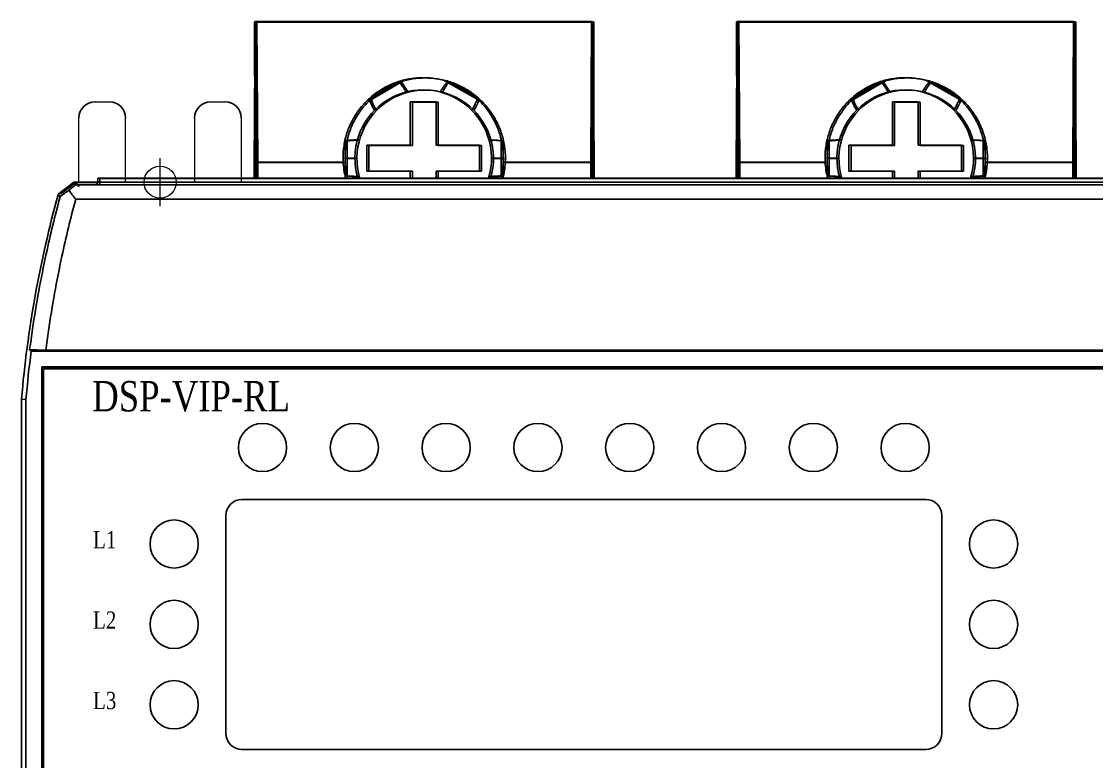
# Model space of a CAD drawing. Header units: millimetres. Extents: x 107 to 2900, y 85 to 3996.
# Drawn here: x 2151 to 2217.9, y 3512.7 to 3558.8 of the extents above; entities that cross this region are included whole.
import ezdxf
from ezdxf.enums import TextEntityAlignment as Align
from ezdxf.lldxf.tags import DXFTag

# ---------------------------------------------------------------- set-up
doc = ezdxf.new("R2010")
doc.units = ezdxf.units.MM
doc.layers.add('2', color=7, linetype='Continuous')
doc.layers.add('40', color=4, linetype='Continuous')
doc.styles.add('SS', font='batang.ttc', dxfattribs={"width": 0.8})
tags = doc.linetypes.add('ACAD_ISO03W100', pattern=[30, 12, -18]).pattern_tags.tags
tags[6:7] = [DXFTag(74, 4), DXFTag(75, 0), DXFTag(340, '0'), DXFTag(46, 1.0), DXFTag(50, 0.0), DXFTag(44, 0.0), DXFTag(45, 0.0)]
tags[4:5] = [DXFTag(74, 4), DXFTag(75, 0), DXFTag(340, '0'), DXFTag(46, 1.0), DXFTag(50, 0.0), DXFTag(44, 0.0), DXFTag(45, 0.0)]

msp = doc.modelspace()

# ---------------------------------------------------------------- linework, layer by layer
at = {"color": 7, "linetype": 'Continuous'}
for p, q in [((2165.532, 3557.452), (2165.533, 3558.73)), ((2165.555, 3558.737), (2165.533, 3558.73)), ((2186.508, 3558.737), (2165.555, 3558.737)), ((2165.608, 3550.005), (2165.555, 3558.737)), ((2165.566, 3558.752), (2184.635, 3558.752)), ((2165.566, 3558.736), (2165.566, 3558.752)), ((2165.652, 3558.737), (2165.652, 3558.752)), ((2165.693, 3558.737), (2184.763, 3558.737)), ((2165.693, 3558.721), (2165.693, 3558.737)), ((2165.779, 3558.721), (2165.779, 3558.737)), ((2167.418, 3558.737), (2167.418, 3558.752)), ((2167.428, 3558.752), (2167.428, 3558.737)), ((2167.437, 3558.737), (2167.437, 3558.752)), ((2167.467, 3558.752), (2167.467, 3558.737)), ((2167.545, 3558.721), (2167.545, 3558.737)), ((2167.556, 3558.737), (2167.556, 3558.721)), ((2167.564, 3558.721), (2167.565, 3558.737)), ((2167.595, 3558.737), (2167.595, 3558.721)), ((2184.596, 3558.752), (2184.596, 3558.737)), ((2184.626, 3558.752), (2184.627, 3558.737)), ((2184.635, 3558.737), (2184.635, 3558.752)), ((2184.646, 3558.752), (2186.498, 3558.752)), ((2184.646, 3558.752), (2184.646, 3558.737)), ((2184.724, 3558.737), (2184.724, 3558.721)), ((2184.754, 3558.737), (2184.754, 3558.721)), ((2184.763, 3558.721), (2184.763, 3558.737)), ((2184.773, 3558.737), (2186.625, 3558.737)), ((2184.773, 3558.737), (2184.773, 3558.721)), ((2186.412, 3558.752), (2186.412, 3558.737)), ((2186.456, 3550.005), (2186.508, 3558.737)), ((2186.498, 3558.736), (2186.498, 3558.752)), ((2186.508, 3558.737), (2186.531, 3558.73)), ((2186.531, 3558.73), (2186.531, 3557.452)), ((2186.539, 3558.737), (2186.539, 3558.721)), ((2186.625, 3558.721), (2186.625, 3558.737)), ((2195.532, 3557.452), (2195.533, 3558.73)), ((2195.555, 3558.737), (2195.533, 3558.73)), ((2216.508, 3558.737), (2195.555, 3558.737)), ((2195.608, 3550.005), (2195.555, 3558.737)), ((2195.566, 3558.752), (2214.635, 3558.752)), ((2195.566, 3558.736), (2195.566, 3558.752)), ((2195.652, 3558.737), (2195.652, 3558.752)), ((2195.693, 3558.737), (2214.763, 3558.737)), ((2195.693, 3558.721), (2195.693, 3558.737)), ((2195.779, 3558.721), (2195.779, 3558.737)), ((2197.418, 3558.737), (2197.418, 3558.752)), ((2197.428, 3558.752), (2197.428, 3558.737)), ((2197.437, 3558.737), (2197.437, 3558.752)), ((2197.467, 3558.752), (2197.467, 3558.737)), ((2197.545, 3558.721), (2197.545, 3558.737)), ((2197.556, 3558.737), (2197.556, 3558.721)), ((2197.564, 3558.721), (2197.565, 3558.737)), ((2197.595, 3558.737), (2197.595, 3558.721)), ((2214.596, 3558.752), (2214.596, 3558.737)), ((2214.626, 3558.752), (2214.627, 3558.737)), ((2214.635, 3558.737), (2214.635, 3558.752)), ((2214.646, 3558.752), (2216.498, 3558.752)), ((2214.646, 3558.752), (2214.646, 3558.737)), ((2214.724, 3558.737), (2214.724, 3558.721)), ((2214.754, 3558.737), (2214.754, 3558.721)), ((2214.763, 3558.721), (2214.763, 3558.737)), ((2214.773, 3558.737), (2214.773, 3558.721)), ((2214.773, 3558.737), (2216.625, 3558.737)), ((2216.412, 3558.752), (2216.412, 3558.737)), ((2216.456, 3550.005), (2216.508, 3558.737)), ((2216.498, 3558.736), (2216.498, 3558.752)), ((2216.508, 3558.737), (2216.531, 3558.73)), ((2216.531, 3558.73), (2216.531, 3557.452)), ((2216.539, 3558.737), (2216.539, 3558.721)), ((2216.625, 3558.721), (2216.625, 3558.737)), ((2165.683, 3558.721), (2165.66, 3558.714)), ((2165.66, 3557.437), (2165.66, 3558.714)), ((2186.636, 3558.721), (2165.683, 3558.721)), ((2165.735, 3549.99), (2165.683, 3558.721)), ((2186.583, 3549.99), (2186.636, 3558.721)), ((2186.636, 3558.721), (2186.658, 3558.714)), ((2186.658, 3558.714), (2186.659, 3557.437)), ((2195.683, 3558.721), (2195.66, 3558.714)), ((2195.66, 3557.437), (2195.66, 3558.714)), ((2216.636, 3558.721), (2195.683, 3558.721)), ((2195.735, 3549.99), (2195.683, 3558.721)), ((2216.583, 3549.99), (2216.636, 3558.721)), ((2216.636, 3558.721), (2216.658, 3558.714)), ((2216.658, 3558.714), (2216.659, 3557.437)), ((2165.532, 3557.452), (2165.583, 3549.002)), ((2165.66, 3557.437), (2165.71, 3548.987)), ((2186.531, 3557.452), (2186.481, 3549.002)), ((2186.659, 3557.437), (2186.608, 3548.987)), ((2195.532, 3557.452), (2195.583, 3549.002)), ((2195.66, 3557.437), (2195.71, 3548.987)), ((2216.531, 3557.452), (2216.481, 3549.002)), ((2216.659, 3557.437), (2216.608, 3548.987)), ((2165.532, 3553.708), (2165.544, 3555.522)), ((2165.659, 3553.692), (2165.671, 3555.506)), ((2186.532, 3553.708), (2186.52, 3555.522)), ((2186.659, 3553.692), (2186.647, 3555.506)), ((2195.532, 3553.708), (2195.544, 3555.522)), ((2195.659, 3553.692), (2195.671, 3555.506)), ((2216.532, 3553.708), (2216.52, 3555.522)), ((2216.659, 3553.692), (2216.647, 3555.506)), ((2174.532, 3554.986), (2172.682, 3553.918)), ((2174.659, 3554.971), (2172.809, 3553.903)), ((2179.382, 3553.918), (2177.532, 3554.986)), ((2179.509, 3553.903), (2177.659, 3554.971)), ((2204.532, 3554.986), (2202.682, 3553.918)), ((2204.659, 3554.971), (2202.809, 3553.903)), ((2209.382, 3553.918), (2207.532, 3554.986)), ((2209.509, 3553.903), (2207.659, 3554.971)), ((2165.519, 3549.002), (2165.532, 3553.708)), ((2165.647, 3548.987), (2165.659, 3553.692)), ((2176.832, 3553.752), (2175.232, 3553.752)), ((2175.232, 3553.752), (2175.232, 3551.052)), ((2175.359, 3553.737), (2175.359, 3551.037)), ((2176.959, 3553.737), (2175.359, 3553.737)), ((2176.832, 3551.052), (2176.832, 3553.752)), ((2176.959, 3551.037), (2176.959, 3553.737)), ((2186.544, 3549.002), (2186.532, 3553.708)), ((2186.672, 3548.987), (2186.659, 3553.692)), ((2195.519, 3549.002), (2195.532, 3553.708)), ((2195.647, 3548.987), (2195.659, 3553.692)), ((2206.832, 3553.752), (2205.232, 3553.752)), ((2205.232, 3553.752), (2205.232, 3551.052)), ((2206.959, 3553.737), (2205.359, 3553.737)), ((2205.359, 3553.737), (2205.359, 3551.037)), ((2206.832, 3551.052), (2206.832, 3553.752)), ((2206.959, 3551.037), (2206.959, 3553.737)), ((2216.544, 3549.002), (2216.532, 3553.708)), ((2216.672, 3548.987), (2216.659, 3553.692)), ((2171.182, 3551.32), (2171.182, 3549.184)), ((2171.309, 3551.305), (2171.309, 3549.169)), ((2175.232, 3551.052), (2172.532, 3551.052)), ((2172.532, 3551.052), (2172.532, 3549.452)), ((2175.359, 3551.037), (2172.659, 3551.037)), ((2172.659, 3551.037), (2172.659, 3549.437)), ((2179.532, 3551.052), (2176.832, 3551.052)), ((2179.659, 3551.037), (2176.959, 3551.037)), ((2179.532, 3549.452), (2179.532, 3551.052)), ((2179.659, 3549.437), (2179.659, 3551.037)), ((2180.882, 3549.184), (2180.882, 3551.32)), ((2181.009, 3549.169), (2181.009, 3551.305)), ((2201.182, 3551.32), (2201.182, 3549.184)), ((2201.309, 3551.305), (2201.309, 3549.169)), ((2202.532, 3551.052), (2202.532, 3549.452)), ((2205.232, 3551.052), (2202.532, 3551.052)), ((2205.359, 3551.037), (2202.659, 3551.037)), ((2202.659, 3551.037), (2202.659, 3549.437)), ((2209.532, 3551.052), (2206.832, 3551.052)), ((2209.659, 3551.037), (2206.959, 3551.037)), ((2209.532, 3549.452), (2209.532, 3551.052)), ((2209.659, 3549.437), (2209.659, 3551.037)), ((2210.882, 3549.184), (2210.882, 3551.32)), ((2211.009, 3549.169), (2211.009, 3551.305)), ((2171.782, 3550.252), (2171.182, 3550.252)), ((2171.909, 3550.237), (2171.309, 3550.237)), ((2180.282, 3550.252), (2180.882, 3550.252)), ((2180.409, 3550.237), (2181.009, 3550.237)), ((2201.782, 3550.252), (2201.182, 3550.252)), ((2201.909, 3550.237), (2201.309, 3550.237)), ((2210.282, 3550.252), (2210.882, 3550.252)), ((2210.409, 3550.237), (2211.009, 3550.237)), ((2171.05, 3550.005), (2165.608, 3550.005)), ((2165.608, 3550.005), (2165.608, 3549.002)), ((2165.735, 3549.99), (2165.735, 3548.987)), ((2171.177, 3549.99), (2165.735, 3549.99)), ((2172.532, 3549.452), (2175.232, 3549.452)), ((2172.659, 3549.437), (2175.359, 3549.437)), ((2175.232, 3549.452), (2175.232, 3549.002)), ((2175.359, 3549.437), (2175.359, 3548.987)), ((2176.832, 3549.002), (2176.832, 3549.452)), ((2176.832, 3549.452), (2179.532, 3549.452)), ((2176.959, 3549.437), (2179.659, 3549.437)), ((2176.959, 3548.987), (2176.959, 3549.437)), ((2186.456, 3550.005), (2181.014, 3550.005)), ((2186.583, 3549.99), (2181.141, 3549.99)), ((2186.456, 3550.005), (2186.456, 3549.002)), ((2186.583, 3549.99), (2186.583, 3548.987)), ((2201.05, 3550.005), (2195.608, 3550.005)), ((2195.608, 3550.005), (2195.608, 3549.002)), ((2201.177, 3549.99), (2195.735, 3549.99)), ((2195.735, 3549.99), (2195.735, 3548.987)), ((2202.532, 3549.452), (2205.232, 3549.452)), ((2202.659, 3549.437), (2205.359, 3549.437)), ((2205.232, 3549.452), (2205.232, 3549.002)), ((2205.359, 3549.437), (2205.359, 3548.987)), ((2206.832, 3549.452), (2209.532, 3549.452)), ((2206.832, 3549.002), (2206.832, 3549.452)), ((2206.959, 3548.987), (2206.959, 3549.437)), ((2206.959, 3549.437), (2209.659, 3549.437)), ((2216.456, 3550.005), (2211.014, 3550.005)), ((2216.583, 3549.99), (2211.141, 3549.99)), ((2216.456, 3550.005), (2216.456, 3549.002)), ((2216.583, 3549.99), (2216.583, 3548.987)), ((2153.324, 3548.02), (2154.288, 3548.752)), ((2153.452, 3548.004), (2154.415, 3548.737)), ((2154.288, 3548.752), (2257.776, 3548.752)), ((2154.415, 3548.737), (2155.909, 3548.737)), ((2155.71, 3548.737), (2155.784, 3548.578)), ((2155.782, 3549.002), (2256.282, 3549.002)), ((2155.782, 3548.752), (2155.782, 3549.002)), ((2155.909, 3548.987), (2256.409, 3548.987)), ((2155.909, 3548.578), (2155.909, 3548.987)), ((2257.658, 3548.597), (2154.406, 3548.597)), ((2257.658, 3547.694), (2154.406, 3547.694)), ((2151.634, 3538.252), (2151.539, 3538.331)), ((2151.634, 3538.252), (2260.43, 3538.252)), ((2152.54, 3538.305), (2259.523, 3538.305)), ((2259.768, 3537.268), (2152.296, 3537.268)), ((2152.296, 3537.268), (2152.296, 3505.237)), ((2259.752, 3537.252), (2152.311, 3537.252)), ((2152.311, 3537.252), (2152.311, 3505.252)), ((2259.652, 3537.152), (2152.411, 3537.152)), ((2152.411, 3537.152), (2152.411, 3505.352)), ((2151.032, 3507.252), (2151.032, 3535.252)), ((2151.032, 3535.252), (2151.311, 3535.24)), ((2151.311, 3507.264), (2151.311, 3535.24)), ((2207.309, 3529.03), (2164.755, 3529.03)), ((2163.755, 3528.03), (2163.755, 3514.475)), ((2208.309, 3514.475), (2208.309, 3528.03)), ((2164.755, 3513.475), (2207.309, 3513.475))]:
    msp.add_line(p, q, dxfattribs=at)
for centre in [(2166.032, 3532.252), (2171.746, 3532.252), (2177.46, 3532.252), (2183.174, 3532.252), (2188.888, 3532.252), (2194.602, 3532.252), (2200.316, 3532.252), (2206.032, 3532.252), (2160.532, 3526.252), (2211.532, 3526.252), (2160.532, 3521.252), (2211.532, 3521.252), (2160.532, 3516.252), (2211.532, 3516.252)]:
    msp.add_circle(centre, 1.5, dxfattribs=at)
for centre, radius, start, end in [((2176.032, 3552.388), 3, 117.0921, 120), ((2176.159, 3552.372), 3, 117.0921, 120), ((2176.032, 3552.388), 3, 60, 62.90654), ((2176.159, 3552.372), 3, 60, 62.90654), ((2206.032, 3552.388), 3, 117.0921, 120), ((2206.159, 3552.372), 3, 117.0921, 120), ((2206.032, 3552.388), 3, 60, 62.90654), ((2206.159, 3552.372), 3, 60, 62.90654), ((2176.032, 3550.252), 4.25, 342.85574, 197.14426), ((2176.159, 3550.237), 4.25, 342.85574, 197.14426), ((2206.032, 3550.252), 4.25, 342.85574, 197.14426), ((2206.159, 3550.237), 4.25, 342.85574, 197.14426), ((2155.609, 3552.759), 1, 90, 180), ((2156.509, 3552.759), 1, 0, 90), ((2162.809, 3552.759), 1, 90, 180), ((2163.709, 3552.759), 1, 0, 90), ((2174.182, 3551.32), 3, 120, 122.88139), ((2174.309, 3551.305), 3, 120, 122.88139), ((2177.882, 3551.32), 3, 57.11814, 60), ((2178.009, 3551.305), 3, 57.11814, 60), ((2204.182, 3551.32), 3, 120, 122.88139), ((2204.309, 3551.305), 3, 120, 122.88139), ((2207.882, 3551.32), 3, 57.11814, 60), ((2208.009, 3551.305), 3, 57.11814, 60), ((2174.182, 3551.32), 3, 178.7008, 180), ((2174.309, 3551.305), 3, 178.7008, 180), ((2177.882, 3551.32), 3, 0, 1.29858), ((2178.009, 3551.305), 3, 0, 1.29858), ((2204.182, 3551.32), 3, 178.7008, 180), ((2204.309, 3551.305), 3, 178.7008, 180), ((2207.882, 3551.32), 3, 0, 1.29858), ((2208.009, 3551.305), 3, 0, 1.29858), ((2176.032, 3550.252), 4.988, 182.83836, 194.55095), ((2176.159, 3550.237), 4.988, 182.83836, 194.55095), ((2176.032, 3550.252), 4.988, 345.44905, 357.16164), ((2176.159, 3550.237), 4.988, 345.44905, 357.16164), ((2206.032, 3550.252), 4.988, 182.83836, 194.55095), ((2206.159, 3550.237), 4.988, 182.83836, 194.55095), ((2206.032, 3550.252), 4.988, 345.44905, 357.16164), ((2206.159, 3550.237), 4.988, 345.44905, 357.16164), ((2174.182, 3549.184), 3, 180, 181.49895), ((2174.309, 3549.169), 3, 180, 181.49895), ((2177.882, 3549.184), 3, 358.50045, 0), ((2178.009, 3549.169), 3, 358.50045, 0), ((2204.182, 3549.184), 3, 180, 181.49895), ((2204.309, 3549.169), 3, 180, 181.49895), ((2207.882, 3549.184), 3, 358.50045, 0), ((2208.009, 3549.169), 3, 358.50045, 0), ((2220.78, 3529.317), 70, 164.50361, 175.13646), ((2220.78, 3529.317), 69.721, 172.63721, 175.12672), ((2164.755, 3528.03), 1, 90, 180), ((2207.309, 3528.03), 1, 0, 90), ((2164.755, 3514.475), 1, 180, 270), ((2207.309, 3514.475), 1, 270, 0)]:
    msp.add_arc(centre, radius, start, end, dxfattribs=at)
for points, knots in [([(2176.032, 3555.256), (2175.771, 3555.256), (2175.247, 3555.215), (2174.48, 3555.031), (2173.746, 3554.726), (2173.065, 3554.305), (2172.454, 3553.776), (2171.931, 3553.148), (2171.514, 3552.437), (2171.217, 3551.661), (2171.052, 3550.842), (2171.035, 3550.283), (2171.05, 3550.005)], [0, 0, 0, 0, 0.782456, 1.568205, 2.358543, 3.155402, 3.960285, 4.773678, 5.59516, 6.422966, 7.255029, 8.090033, 8.090033, 8.090033, 8.090033]), ([(2176.159, 3555.241), (2175.898, 3555.241), (2175.375, 3555.199), (2174.607, 3555.015), (2173.874, 3554.71), (2173.192, 3554.289), (2172.581, 3553.76), (2172.058, 3553.132), (2171.641, 3552.421), (2171.345, 3551.645), (2171.18, 3550.826), (2171.162, 3550.267), (2171.177, 3549.99)], [0, 0, 0, 0, 0.782456, 1.568205, 2.358543, 3.155402, 3.960285, 4.773678, 5.59516, 6.422966, 7.255029, 8.090033, 8.090033, 8.090033, 8.090033]), ([(2174.968, 3554.367), (2174.926, 3554.437), (2174.846, 3554.568), (2174.735, 3554.737), (2174.641, 3554.877), (2174.585, 3554.94), (2174.543, 3554.993), (2174.532, 3554.986)], [0, 0, 0, 0, 0.2450141, 0.4560949, 0.6187436, 0.7220894, 0.7614113, 0.7614113, 0.7614113, 0.7614113]), ([(2175.095, 3554.351), (2175.053, 3554.421), (2174.973, 3554.552), (2174.863, 3554.721), (2174.769, 3554.861), (2174.713, 3554.924), (2174.67, 3554.977), (2174.659, 3554.971)], [0, 0, 0, 0, 0.2450141, 0.4560949, 0.6187436, 0.7220894, 0.7614113, 0.7614113, 0.7614113, 0.7614113]), ([(2181.014, 3550.005), (2181.029, 3550.283), (2181.011, 3550.842), (2180.846, 3551.661), (2180.55, 3552.437), (2180.133, 3553.148), (2179.61, 3553.776), (2178.999, 3554.305), (2178.317, 3554.726), (2177.584, 3555.031), (2176.816, 3555.215), (2176.293, 3555.256), (2176.032, 3555.256)], [0, 0, 0, 0, 0.835004, 1.667068, 2.494873, 3.316355, 4.129748, 4.934632, 5.731491, 6.521829, 7.307578, 8.090033, 8.090033, 8.090033, 8.090033]), ([(2181.141, 3549.99), (2181.156, 3550.267), (2181.139, 3550.826), (2180.974, 3551.645), (2180.677, 3552.421), (2180.26, 3553.132), (2179.737, 3553.76), (2179.126, 3554.289), (2178.445, 3554.71), (2177.711, 3555.015), (2176.944, 3555.199), (2176.42, 3555.241), (2176.159, 3555.241)], [0, 0, 0, 0, 0.835004, 1.667068, 2.494873, 3.316355, 4.129748, 4.934632, 5.731491, 6.521829, 7.307578, 8.090033, 8.090033, 8.090033, 8.090033]), ([(2177.096, 3554.367), (2177.138, 3554.437), (2177.218, 3554.568), (2177.328, 3554.737), (2177.422, 3554.877), (2177.478, 3554.94), (2177.52, 3554.993), (2177.532, 3554.986)], [0, 0, 0, 0, 0.2450028, 0.4560784, 0.6187295, 0.7220858, 0.7614231, 0.7614231, 0.7614231, 0.7614231]), ([(2177.223, 3554.351), (2177.265, 3554.421), (2177.345, 3554.552), (2177.455, 3554.721), (2177.55, 3554.861), (2177.606, 3554.924), (2177.648, 3554.977), (2177.659, 3554.971)], [0, 0, 0, 0, 0.2450028, 0.4560784, 0.6187295, 0.7220858, 0.7614231, 0.7614231, 0.7614231, 0.7614231]), ([(2206.032, 3555.256), (2205.771, 3555.256), (2205.247, 3555.215), (2204.48, 3555.031), (2203.746, 3554.726), (2203.065, 3554.305), (2202.454, 3553.776), (2201.931, 3553.148), (2201.514, 3552.437), (2201.217, 3551.661), (2201.052, 3550.842), (2201.035, 3550.283), (2201.05, 3550.005)], [0, 0, 0, 0, 0.782456, 1.568205, 2.358543, 3.155402, 3.960285, 4.773678, 5.59516, 6.422966, 7.255029, 8.090033, 8.090033, 8.090033, 8.090033]), ([(2206.159, 3555.241), (2205.898, 3555.241), (2205.375, 3555.199), (2204.607, 3555.015), (2203.874, 3554.71), (2203.192, 3554.289), (2202.581, 3553.76), (2202.058, 3553.132), (2201.641, 3552.421), (2201.345, 3551.645), (2201.18, 3550.826), (2201.162, 3550.267), (2201.177, 3549.99)], [0, 0, 0, 0, 0.782456, 1.568205, 2.358543, 3.155402, 3.960285, 4.773678, 5.59516, 6.422966, 7.255029, 8.090033, 8.090033, 8.090033, 8.090033]), ([(2204.968, 3554.367), (2204.926, 3554.437), (2204.846, 3554.568), (2204.735, 3554.737), (2204.641, 3554.877), (2204.585, 3554.94), (2204.543, 3554.993), (2204.532, 3554.986)], [0, 0, 0, 0, 0.2450141, 0.4560949, 0.6187436, 0.7220894, 0.7614113, 0.7614113, 0.7614113, 0.7614113]), ([(2205.095, 3554.351), (2205.053, 3554.421), (2204.973, 3554.552), (2204.863, 3554.721), (2204.769, 3554.861), (2204.713, 3554.924), (2204.67, 3554.977), (2204.659, 3554.971)], [0, 0, 0, 0, 0.2450141, 0.4560949, 0.6187436, 0.7220894, 0.7614113, 0.7614113, 0.7614113, 0.7614113]), ([(2211.014, 3550.005), (2211.029, 3550.283), (2211.011, 3550.842), (2210.846, 3551.661), (2210.55, 3552.437), (2210.133, 3553.148), (2209.61, 3553.776), (2208.999, 3554.305), (2208.317, 3554.726), (2207.584, 3555.031), (2206.816, 3555.215), (2206.293, 3555.256), (2206.032, 3555.256)], [0, 0, 0, 0, 0.835004, 1.667068, 2.494873, 3.316355, 4.129748, 4.934632, 5.731491, 6.521829, 7.307578, 8.090033, 8.090033, 8.090033, 8.090033]), ([(2211.141, 3549.99), (2211.156, 3550.267), (2211.139, 3550.826), (2210.974, 3551.645), (2210.677, 3552.421), (2210.26, 3553.132), (2209.737, 3553.76), (2209.126, 3554.289), (2208.445, 3554.71), (2207.711, 3555.015), (2206.944, 3555.199), (2206.42, 3555.241), (2206.159, 3555.241)], [0, 0, 0, 0, 0.835004, 1.667068, 2.494873, 3.316355, 4.129748, 4.934632, 5.731491, 6.521829, 7.307578, 8.090033, 8.090033, 8.090033, 8.090033]), ([(2207.096, 3554.367), (2207.138, 3554.437), (2207.218, 3554.568), (2207.328, 3554.737), (2207.422, 3554.877), (2207.478, 3554.94), (2207.52, 3554.993), (2207.532, 3554.986)], [0, 0, 0, 0, 0.2450028, 0.4560784, 0.6187295, 0.7220858, 0.7614231, 0.7614231, 0.7614231, 0.7614231]), ([(2207.223, 3554.351), (2207.265, 3554.421), (2207.345, 3554.552), (2207.455, 3554.721), (2207.55, 3554.861), (2207.606, 3554.924), (2207.648, 3554.977), (2207.659, 3554.971)], [0, 0, 0, 0, 0.2450028, 0.4560784, 0.6187295, 0.7220858, 0.7614231, 0.7614231, 0.7614231, 0.7614231]), ([(2173, 3553.231), (2172.961, 3553.302), (2172.888, 3553.437), (2172.796, 3553.617), (2172.722, 3553.769), (2172.696, 3553.849), (2172.671, 3553.912), (2172.682, 3553.918)], [0, 0, 0, 0, 0.2450027, 0.4560782, 0.6187292, 0.7220854, 0.7614223, 0.7614223, 0.7614223, 0.7614223]), ([(2173.128, 3553.215), (2173.088, 3553.287), (2173.015, 3553.421), (2172.923, 3553.602), (2172.849, 3553.753), (2172.823, 3553.833), (2172.798, 3553.896), (2172.809, 3553.903)], [0, 0, 0, 0, 0.2450027, 0.4560782, 0.6187292, 0.7220854, 0.7614223, 0.7614223, 0.7614223, 0.7614223]), ([(2179.063, 3553.231), (2179.103, 3553.302), (2179.176, 3553.437), (2179.268, 3553.617), (2179.342, 3553.769), (2179.368, 3553.849), (2179.393, 3553.912), (2179.382, 3553.918)], [0, 0, 0, 0, 0.245014, 0.4560947, 0.6187433, 0.722089, 0.7614107, 0.7614107, 0.7614107, 0.7614107]), ([(2179.191, 3553.215), (2179.23, 3553.287), (2179.303, 3553.421), (2179.395, 3553.602), (2179.469, 3553.753), (2179.495, 3553.833), (2179.52, 3553.896), (2179.509, 3553.903)], [0, 0, 0, 0, 0.245014, 0.4560947, 0.6187433, 0.722089, 0.7614107, 0.7614107, 0.7614107, 0.7614107]), ([(2203, 3553.231), (2202.961, 3553.302), (2202.888, 3553.437), (2202.796, 3553.617), (2202.722, 3553.769), (2202.696, 3553.849), (2202.671, 3553.912), (2202.682, 3553.918)], [0, 0, 0, 0, 0.2450027, 0.4560782, 0.6187292, 0.7220854, 0.7614223, 0.7614223, 0.7614223, 0.7614223]), ([(2203.128, 3553.215), (2203.088, 3553.287), (2203.015, 3553.421), (2202.923, 3553.602), (2202.849, 3553.753), (2202.823, 3553.833), (2202.798, 3553.896), (2202.809, 3553.903)], [0, 0, 0, 0, 0.2450027, 0.4560782, 0.6187292, 0.7220854, 0.7614223, 0.7614223, 0.7614223, 0.7614223]), ([(2209.063, 3553.231), (2209.103, 3553.302), (2209.176, 3553.437), (2209.268, 3553.617), (2209.342, 3553.769), (2209.368, 3553.849), (2209.393, 3553.912), (2209.382, 3553.918)], [0, 0, 0, 0, 0.245014, 0.4560947, 0.6187433, 0.722089, 0.7614107, 0.7614107, 0.7614107, 0.7614107]), ([(2209.191, 3553.215), (2209.23, 3553.287), (2209.303, 3553.421), (2209.395, 3553.602), (2209.469, 3553.753), (2209.495, 3553.833), (2209.52, 3553.896), (2209.509, 3553.903)], [0, 0, 0, 0, 0.245014, 0.4560947, 0.6187433, 0.722089, 0.7614107, 0.7614107, 0.7614107, 0.7614107]), ([(2171.936, 3551.388), (2171.855, 3551.387), (2171.702, 3551.383), (2171.5, 3551.372), (2171.331, 3551.36), (2171.249, 3551.343), (2171.182, 3551.333), (2171.182, 3551.32)], [0, 0, 0, 0, 0.2450115, 0.4560913, 0.618741, 0.72209, 0.7614164, 0.7614164, 0.7614164, 0.7614164]), ([(2172.064, 3551.373), (2171.982, 3551.371), (2171.829, 3551.367), (2171.627, 3551.356), (2171.459, 3551.345), (2171.376, 3551.327), (2171.309, 3551.318), (2171.309, 3551.305)], [0, 0, 0, 0, 0.2450115, 0.4560913, 0.618741, 0.72209, 0.7614164, 0.7614164, 0.7614164, 0.7614164]), ([(2180.127, 3551.388), (2180.209, 3551.387), (2180.362, 3551.383), (2180.564, 3551.372), (2180.732, 3551.36), (2180.815, 3551.343), (2180.882, 3551.333), (2180.882, 3551.32)], [0, 0, 0, 0, 0.2450029, 0.4560786, 0.6187298, 0.7220862, 0.7614235, 0.7614235, 0.7614235, 0.7614235]), ([(2180.254, 3551.373), (2180.336, 3551.371), (2180.489, 3551.367), (2180.691, 3551.356), (2180.86, 3551.345), (2180.942, 3551.327), (2181.009, 3551.318), (2181.009, 3551.305)], [0, 0, 0, 0, 0.2450029, 0.4560786, 0.6187298, 0.7220862, 0.7614235, 0.7614235, 0.7614235, 0.7614235]), ([(2201.936, 3551.388), (2201.855, 3551.387), (2201.702, 3551.383), (2201.5, 3551.372), (2201.331, 3551.36), (2201.249, 3551.343), (2201.182, 3551.333), (2201.182, 3551.32)], [0, 0, 0, 0, 0.2450115, 0.4560913, 0.618741, 0.72209, 0.7614164, 0.7614164, 0.7614164, 0.7614164]), ([(2202.064, 3551.373), (2201.982, 3551.371), (2201.829, 3551.367), (2201.627, 3551.356), (2201.459, 3551.345), (2201.376, 3551.327), (2201.309, 3551.318), (2201.309, 3551.305)], [0, 0, 0, 0, 0.2450115, 0.4560913, 0.618741, 0.72209, 0.7614164, 0.7614164, 0.7614164, 0.7614164]), ([(2210.127, 3551.388), (2210.209, 3551.387), (2210.362, 3551.383), (2210.564, 3551.372), (2210.732, 3551.36), (2210.815, 3551.343), (2210.882, 3551.333), (2210.882, 3551.32)], [0, 0, 0, 0, 0.2450029, 0.4560786, 0.6187298, 0.7220862, 0.7614235, 0.7614235, 0.7614235, 0.7614235]), ([(2210.254, 3551.373), (2210.336, 3551.371), (2210.489, 3551.367), (2210.691, 3551.356), (2210.86, 3551.345), (2210.942, 3551.327), (2211.009, 3551.318), (2211.009, 3551.305)], [0, 0, 0, 0, 0.2450029, 0.4560786, 0.6187298, 0.7220862, 0.7614235, 0.7614235, 0.7614235, 0.7614235]), ([(2154.406, 3548.597), (2154.393, 3548.614), (2154.366, 3548.649), (2154.327, 3548.7), (2154.301, 3548.735), (2154.288, 3548.752)], [0, 0, 0, 0, 0.0650844, 0.1301307, 0.1951387, 0.1951387, 0.1951387, 0.1951387]), ([(2154.415, 3548.737), (2154.437, 3548.708), (2154.481, 3548.65), (2154.548, 3548.563), (2154.592, 3548.504), (2154.614, 3548.475)], [0, 0, 0, 0, 0.1093132, 0.2187132, 0.3282, 0.3282, 0.3282, 0.3282]), ([(2171.937, 3549.116), (2171.855, 3549.118), (2171.702, 3549.122), (2171.5, 3549.133), (2171.331, 3549.144), (2171.249, 3549.161), (2171.182, 3549.171), (2171.182, 3549.184)], [0, 0, 0, 0, 0.2450029, 0.4560786, 0.6187298, 0.7220862, 0.7614235, 0.7614235, 0.7614235, 0.7614235]), ([(2172.064, 3549.1), (2171.982, 3549.102), (2171.829, 3549.106), (2171.627, 3549.117), (2171.459, 3549.129), (2171.376, 3549.146), (2171.309, 3549.155), (2171.309, 3549.169)], [0, 0, 0, 0, 0.2450029, 0.4560786, 0.6187298, 0.7220862, 0.7614235, 0.7614235, 0.7614235, 0.7614235]), ([(2180.127, 3549.116), (2180.209, 3549.118), (2180.362, 3549.122), (2180.564, 3549.133), (2180.732, 3549.144), (2180.815, 3549.161), (2180.882, 3549.171), (2180.882, 3549.184)], [0, 0, 0, 0, 0.2450115, 0.4560913, 0.618741, 0.72209, 0.7614164, 0.7614164, 0.7614164, 0.7614164]), ([(2180.255, 3549.1), (2180.336, 3549.102), (2180.489, 3549.106), (2180.691, 3549.117), (2180.86, 3549.129), (2180.942, 3549.146), (2181.009, 3549.155), (2181.009, 3549.169)], [0, 0, 0, 0, 0.2450115, 0.4560913, 0.618741, 0.72209, 0.7614164, 0.7614164, 0.7614164, 0.7614164]), ([(2201.937, 3549.116), (2201.855, 3549.118), (2201.702, 3549.122), (2201.5, 3549.133), (2201.331, 3549.144), (2201.249, 3549.161), (2201.182, 3549.171), (2201.182, 3549.184)], [0, 0, 0, 0, 0.2450029, 0.4560786, 0.6187298, 0.7220862, 0.7614235, 0.7614235, 0.7614235, 0.7614235]), ([(2202.064, 3549.1), (2201.982, 3549.102), (2201.829, 3549.106), (2201.627, 3549.117), (2201.459, 3549.129), (2201.376, 3549.146), (2201.309, 3549.155), (2201.309, 3549.169)], [0, 0, 0, 0, 0.2450029, 0.4560786, 0.6187298, 0.7220862, 0.7614235, 0.7614235, 0.7614235, 0.7614235]), ([(2210.127, 3549.116), (2210.209, 3549.118), (2210.362, 3549.122), (2210.564, 3549.133), (2210.732, 3549.144), (2210.815, 3549.161), (2210.882, 3549.171), (2210.882, 3549.184)], [0, 0, 0, 0, 0.2450115, 0.4560913, 0.618741, 0.72209, 0.7614164, 0.7614164, 0.7614164, 0.7614164]), ([(2210.255, 3549.1), (2210.336, 3549.102), (2210.489, 3549.106), (2210.691, 3549.117), (2210.86, 3549.129), (2210.942, 3549.146), (2211.009, 3549.155), (2211.009, 3549.169)], [0, 0, 0, 0, 0.2450115, 0.4560913, 0.618741, 0.72209, 0.7614164, 0.7614164, 0.7614164, 0.7614164]), ([(2153.442, 3547.863), (2153.429, 3547.88), (2153.403, 3547.915), (2153.364, 3547.968), (2153.338, 3548.002), (2153.324, 3548.02)], [0, 0, 0, 0, 0.0654347, 0.1308305, 0.1961873, 0.1961873, 0.1961873, 0.1961873]), ([(2153.981, 3548.253), (2153.892, 3548.188), (2153.712, 3548.058), (2153.532, 3547.928), (2153.442, 3547.863)], [0, 0, 0, 0, 0.3322153, 0.6655955, 0.6655955, 0.6655955, 0.6655955]), ([(2154.406, 3548.597), (2154.335, 3548.54), (2154.193, 3548.425), (2154.052, 3548.311), (2153.981, 3548.253)], [0, 0, 0, 0, 0.2730641, 0.5460999, 0.5460999, 0.5460999, 0.5460999]), ([(2153.981, 3548.253), (2154.052, 3548.16), (2154.193, 3547.973), (2154.335, 3547.787), (2154.406, 3547.694)], [0, 0, 0, 0, 0.3507679, 0.7022008, 0.7022008, 0.7022008, 0.7022008]), ([(2153.442, 3547.863), (2153.121, 3546.683), (2152.455, 3543.957), (2151.872, 3540.764), (2151.595, 3538.764), (2151.539, 3538.331)], [0, 0, 0, 0, 3.667788, 8.416911, 9.726727, 9.726727, 9.726727, 9.726727]), ([(2154.406, 3547.694), (2154.089, 3546.522), (2153.433, 3543.813), (2152.864, 3540.668), (2152.592, 3538.708), (2152.54, 3538.305)], [0, 0, 0, 0, 3.642307, 8.359335, 9.57801, 9.57801, 9.57801, 9.57801]), ([(2152.54, 3538.305), (2152.429, 3538.308), (2152.207, 3538.314), (2151.873, 3538.322), (2151.65, 3538.328), (2151.539, 3538.331)], [0, 0, 0, 0, 0.333382, 0.667316, 1.001803, 1.001803, 1.001803, 1.001803])]:
    msp.add_open_spline(points, degree=3, knots=knots, dxfattribs=at)
at = {"layer": '2', "linetype": 'ACAD_ISO03W100', "lineweight": 5}
for p, q in [((2155.609, 3553.759), (2156.509, 3553.759)), ((2162.809, 3553.759), (2163.709, 3553.759)), ((2154.609, 3548.759), (2154.609, 3552.759)), ((2157.509, 3548.759), (2157.509, 3552.759)), ((2161.809, 3552.759), (2161.809, 3548.759)), ((2164.709, 3552.759), (2164.709, 3548.759)), ((2159.659, 3547.259), (2159.659, 3550.259))]:
    msp.add_line(p, q, dxfattribs=at)
msp.add_circle((2159.659, 3548.759), 1, dxfattribs=at)

# ---------------------------------------------------------------- texts
at = {"color": 7, "linetype": 'Continuous', "style": 'SS', "width": 0.8}
msp.add_text('DSP-VIP-RL', height=1.89, dxfattribs=at).set_placement((2155.434, 3534.501))
at = {"layer": '40', "color": 0, "style": 'SS', "width": 0.8}
for s, p in [('L1', (2156.21, 3525.98)), ('L2', (2156.21, 3520.98)), ('L3', (2156.21, 3515.98))]:
    msp.add_text(s, height=1.0764, dxfattribs=at).set_placement(p, align=Align.CENTER)

doc.saveas('drawing.dxf')
